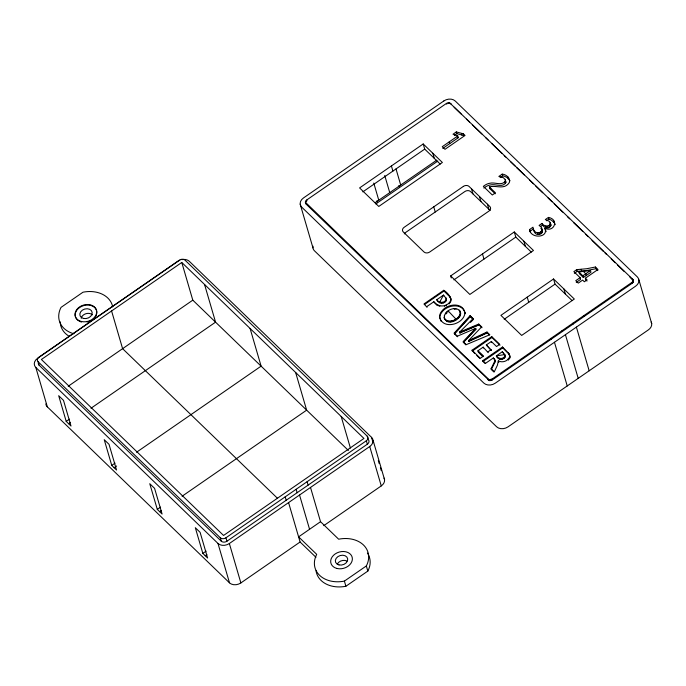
<?xml version="1.0" encoding="UTF-8"?>
<svg xmlns="http://www.w3.org/2000/svg" width="686" height="686" viewBox="0 0 686 686"><rect width="100%" height="100%" fill="white"/><g stroke="black" fill="none" stroke-linecap="round" stroke-linejoin="round"><path stroke-width="1.03" d="M305.381 202.25L306.719 199.978L446.535 103.354L449.502 102.651L633.067 279.639L633.015 281.26L631.892 282.426L492.076 379.049L489.109 379.752L305.381 202.25L306.299 204.291L489.358 380.61L492.334 379.907L632.14 283.284L633.461 281.56L633.067 279.639M509.561 357.295L507.014 360.21A6.671 5.085 -16.3 0 1 500.548 361.625L498.31 360.905L497.453 365.106L494.306 371.778L491.09 368.665L494.683 361.333L494.357 358.924L493.337 357.946L485.559 363.323L482.781 360.63L502.495 347.013L509.209 354.053L509.809 358.152L509.655 355.168M493.92 372.009L491.339 369.522L494.932 362.191L494.778 359.541M460.383 312.079C462.132 319.41 448.095 326.279 444.579 318.604C449.159 324.89 462.081 318.15 459.946 311.075C455.264 304.961 442.822 311.23 444.408 318.458L444.322 317.378M426.829 306.582L433.826 301.754C436.939 305.999 443.242 307.465 447.581 304.19C454.604 300.451 448.207 292.931 443.765 290.281L424.051 303.898L427.061 307.354M544.847 228.267C549.134 237.956 530.338 239.002 529.609 229.527L532.996 227.186A9.261 7.057 -16.3 0 0 534.034 230.496C537.927 236.499 546.571 229.476 539.085 225.428L542 223.413C543.861 226.457 549.169 227.563 550.498 223.55L549.426 221.398L545.301 219.589L548.448 217.411C559.339 219.366 554.279 232.82 544.847 228.267L546.159 231.654M542 223.413L542.506 225.128C544.367 228.164 549.675 229.278 551.004 225.257L549.932 223.113M505.385 356.514L504.896 354.551L496.33 355.88C498.199 359.232 503.841 359.584 505.136 355.657L505.385 356.514C504.09 360.442 498.448 360.09 496.578 356.737L496.33 355.88L502.298 351.755L505.145 355.408M436.81 299.688C438.954 303.384 444.931 303.375 446.269 299.096L446.5 299.868C445.154 304.147 439.177 304.155 437.033 300.459L436.81 299.688L443.508 295.066L446.234 298.59M530.389 232.254L530.107 231.233L533.494 228.892A9.261 7.057 -16.3 0 0 534.531 232.211C536.915 237.493 546.425 232.563 540.851 228.369M489.358 186.952L495.446 192.835L492.299 195.004L483.338 186.343L484.822 185.314A9.818 7.486 -16.3 0 1 489.941 183.231C494.923 181.901 502.392 186.421 505.402 180.675L505.239 179.603L503.353 177.691L498.842 176.448L502.203 174.133C506.851 174.287 512.613 180.195 508.017 184.208C502.915 189.533 495.369 184.963 489.358 186.952L489.864 188.667L495.189 193.812M483.836 188.058L485.319 187.029A9.818 7.486 -16.3 0 1 490.439 184.946C495.429 183.616 502.898 188.136 505.908 182.382L505.239 179.603M454.235 333.062L470.047 315.663L473.1 318.613L473.28 319.222L470.227 316.272L454.415 333.67L457.622 336.766L454.235 333.062L454.415 333.67M454.484 333.919L470.296 316.52L470.047 315.663M463.376 342.503L475.895 329.237L475.647 328.38L457.442 336.157M473.1 318.613L459.731 332.024L478.734 324.066L481.666 326.888L468.589 340.53L468.89 341.439L487.232 332.882L489.35 334.931M470.493 322.403L473.349 319.47L470.296 316.52M468.838 341.388L470.647 339.767M475.647 328.38L463.119 341.645L466.231 344.646L489.813 334.759L486.983 332.024L468.641 340.582M481.666 326.888L481.915 327.745L478.991 324.924L459.98 332.882L461.284 331.758M181.781 262.472L41.392 359.481L223.559 535.466L363.94 438.457L181.781 262.472L192.8 300.159L348.402 450.479M68.206 386.261L192.8 300.159M423.211 143.966L359.601 187.921L378.775 206.452L442.384 162.488L423.211 143.966L424.711 149.102L440.206 164.065M362.825 191.874L424.711 149.102M457.768 135.974L442.273 146.675L445 149.308L465.031 135.468L463.316 133.804L456.319 131.926L453.017 134.216L457.768 135.974L458.274 137.689L442.779 148.39M454.338 135.356L456.825 133.641L463.813 135.519L463.316 133.804M375.268 202.619L436.69 160.172M375.825 203.914L437.822 161.064M66.208 421.401L58.696 395.702L63.489 400.332L71.001 426.032L66.208 421.401L69.5 419.129M68.609 423.716L70.246 422.585M90.981 408.256L215.567 322.154L204.548 284.467M500.188 177.588L502.709 175.839L504.33 176.208L507.125 177.528L509.895 180.658M111.749 465.4L104.238 439.7L109.031 444.331L116.543 470.03L111.749 465.4L115.042 463.127M114.142 467.715L116.611 466.008M136.523 452.254L261.109 366.153L250.09 328.465M450.685 275.918L514.294 231.962L533.468 250.484L469.859 294.44L450.685 275.918L451.285 277.976M453.9 279.871L515.795 237.099L514.294 231.962M424.274 304.67L443.988 291.044L443.765 290.281M546.588 220.755L548.946 219.126L551.347 220.112L554.331 222.684L555.3 224.682M540.311 226.637L542.506 225.128M157.291 509.398L149.771 483.699L154.573 488.329L162.085 514.028L157.291 509.398L160.584 507.125M159.684 511.713L161.33 510.573M182.064 496.252L306.651 410.151L295.632 372.464M553.551 278.97L500.909 315.354L521.677 335.42L574.328 299.045L553.551 278.97L555.051 284.115L572.115 300.597M504.167 319.282L555.051 284.115M587.01 281.037L585.861 279.931L585.364 278.216L597.986 269.487L595.422 267.008L586.813 268.706L576.737 269.641L573.856 271.63L580.116 277.667L580.613 279.382L576.257 282.392M574.362 273.345L577.243 271.356L587.31 270.421L595.928 268.723L597.849 270.584M474.541 353.281L472.019 350.237L491.733 336.62L499.717 344.338L496.544 346.533L491.339 341.499L486.314 344.964L491.408 350.495L486.314 344.964M472.268 351.095L491.982 337.478L491.733 336.62M580.116 277.667L575.76 280.677L578.281 283.112L582.628 280.102L584.343 281.757L587.079 279.871L585.364 278.216M583.349 277.496L582.843 275.781L590.475 270.507L590.98 272.222L583.349 277.496L579.404 273.688L578.907 271.973L590.475 270.507M478.434 352.372L477.962 350.743L483.158 347.15L488.243 352.681M487.995 351.824L491.159 349.637M202.833 553.388L195.313 527.697L200.106 532.327L207.626 558.027L202.833 553.388L206.117 551.115M38.107 361.754L220.266 537.738A4.142 3.156 -16.3 0 0 225.951 537.781L366.341 440.772A4.142 3.156 -16.3 0 0 367.233 436.176L185.066 260.2A4.142 3.156 -16.3 0 0 179.38 260.157L38.999 357.166A4.142 3.156 -16.3 0 0 38.107 361.754L39.102 365.184L221.269 541.168A4.142 3.156 -16.3 0 0 226.955 541.211L367.344 444.194A4.142 3.156 -16.3 0 0 368.236 439.606L367.233 436.176M485.113 363.503L483.03 361.488L502.744 347.871L502.495 347.013M205.225 555.703L206.872 554.571M179.852 260.243A8.275 6.311 -16.3 0 0 177.991 261.263L37.601 358.281A8.275 6.311 -16.3 0 0 35.818 367.456L217.976 543.441A8.275 6.311 -16.3 0 0 229.356 543.526L369.737 446.509A8.275 6.311 -16.3 0 0 371.529 437.334L189.362 261.349A8.275 6.311 -16.3 0 0 181.919 259.608M310.509 487.437L320.534 521.703L298.599 536.864L316.718 554.365A27.594 21.043 -16.3 0 0 344.398 581.102L345.898 586.247L367.833 571.086A27.594 21.043 -16.3 0 0 367.404 553.053M45.825 403.934A8.275 6.311 -16.3 0 0 47.334 406.858L229.501 582.843A8.275 6.311 -16.3 0 0 240.872 582.928L300.099 542L288.574 502.598M323.775 525.639L381.262 485.911A8.275 6.311 -16.3 0 0 384.066 478.091M344.398 581.102L366.333 565.95A27.594 21.043 -16.3 0 0 338.652 539.205L320.534 521.703M474.206 329.786L475.827 328.988L463.299 342.254L465.863 344.904M474.275 330.035L475.895 329.237M487.154 332.633L468.77 341.139M489.864 188.667L490.782 188.264M478.914 324.675L459.912 332.633M457.159 137.534L458.274 137.689M454.149 107.222L461.078 113.919M466.471 119.124L469.55 122.099M472.628 125.075L481.872 134.002M485.722 137.723L488.038 139.961M491.888 143.674L501.895 153.347M504.21 155.585L505.745 157.068M510.367 161.536L514.989 165.995M516.524 167.487L524.233 174.921M529.618 180.135L533.468 183.857M535.783 186.086L542.712 192.783M548.105 197.988L551.956 201.71M554.262 203.939L562.734 212.12M567.356 216.587L569.663 218.817M573.513 222.538L582.757 231.465M585.835 234.44L588.151 236.679M592.001 240.392L603.551 251.556M605.086 253.04L606.63 254.532M611.252 258.991L615.102 262.712M617.409 264.95L624.346 271.639M629.731 276.852L633.478 281.011M583.477 271.536L585.775 273.757L586.281 275.472M578.907 271.973L582.843 275.781M490.13 210.482L470.553 191.574A4.142 3.156 -16.3 0 0 464.868 191.531L405.64 232.46A4.142 3.156 -16.3 0 0 404.32 233.909M515.795 237.099L531.281 252.062M443.988 291.044L449.862 296.884L451.062 299.319L450.839 298.547M491.982 337.478L499.974 345.195M502.744 347.871L508.703 353.762L509.904 356.025M504.253 354.259L502.298 351.755M495.026 360.39L493.337 357.946M477.962 350.743L483.493 356.085L480.329 358.272L472.019 350.237M478.211 351.601L483.047 356.274M479.128 353.033L482.584 356.377M476.804 355.477L479.823 358.392M277.444 498.25L122.605 348.668L111.586 310.972M300.099 542L315.954 557.315M460.632 312.936L459.174 310.132M440.935 321.108L439.837 317.729A11.696 8.918 -16.3 0 1 441.793 312.31C447.032 304.61 463.084 302.457 465.177 313.656M444.159 317.601L444.828 319.462M305.793 203.622L305.399 201.701M638.923 279.922L651.7 323.612M633.212 280.711L633.461 281.56M632.561 278.97L632.809 279.828M633.015 281.26L633.264 282.118M632.655 281.766L632.904 282.623M631.892 282.426L632.14 283.284M595.422 267.008L595.928 268.723M581.196 269.332L581.694 271.047M576.737 269.641L577.243 271.356M583.923 315.577L584.172 316.435M553.585 220.695L554.082 222.41M550.369 222.916L551.004 225.257M548.448 217.411L548.946 219.126M550.103 224.545L550.601 226.26M549.074 225.497L549.572 227.212M547.634 226.183L548.131 227.889M576.394 327.102L589.171 370.792M546.167 226.251L546.665 227.966M545.756 226.106L546.262 227.812M563.935 289.003L565.444 294.148M572.956 323.157L573.204 324.015M541.794 230.908L542.292 232.623M540.662 232.04L541.16 233.746M539.179 232.743L539.676 234.458M537.653 232.854L538.158 234.569M565.427 334.682L578.204 378.372M561.988 330.738L562.237 331.595M529.609 229.527L530.107 231.233M507.846 176.834L508.352 178.549M554.46 342.263L567.236 385.952M523.881 241.223L525.382 246.36M505.402 180.675L505.908 182.382M551.012 338.318L551.27 339.176M504.947 181.679L505.453 183.394M502.203 174.133L502.709 175.839M527.225 297.158L528.735 302.303M487.429 204.188L488.929 209.324M461.404 133.461L461.91 135.176M479.437 196.47L480.937 201.607M450.822 103.389L451.071 104.246M449.502 102.651L449.75 103.509M448.833 102.574L449.081 103.432M448.13 102.643L448.387 103.5M456.319 131.926L456.825 133.641M446.535 103.354L446.783 104.212M471.445 188.744L472.954 193.889M482.49 253.94L483.99 259.076M449.253 141.856L449.75 143.571M509.209 354.053L509.466 354.911M509.767 356.248L510.015 357.106M508.455 352.913L508.703 353.762M509.038 358.306L509.286 359.155M508.189 359.275L508.437 360.133M504.707 356.703L504.965 357.56M503.635 357.698L503.884 358.555M502.221 358.392L502.469 359.25M500.694 358.606L500.952 359.464M499.228 358.306L499.477 359.164M498.31 360.905L498.713 362.5L498.456 361.642M491.339 341.499L491.588 342.357M486.983 332.024L487.232 332.882M494.915 360.287L495.163 361.145M494.357 358.924L494.606 359.781M494.683 361.333L494.932 362.191M432.797 153.227L434.307 158.372M478.734 324.066L478.991 324.924M491.09 368.665L491.339 369.522M483.158 347.15L483.407 348.008M492.076 379.049L492.334 379.907M491.15 379.555L491.399 380.413M490.473 379.761L490.73 380.619M489.778 379.83L490.027 380.687M489.109 379.752L489.358 380.61M488.518 379.53L488.766 380.387M482.781 360.63L483.03 361.488M487.789 379.015L488.038 379.873M433.749 206.855L435.25 211.991M459.946 311.075L460.203 311.933M460.486 313.133L460.735 313.991M460.237 314.248L460.486 315.106M459.671 315.389L459.929 316.246M458.814 316.52L459.063 317.378M455.667 308.563L455.916 309.42M457.648 317.644L457.896 318.501M454.218 308.571L454.466 309.429M450.419 297.338L450.642 298.11M450.899 299.731L451.122 300.494M449.639 296.112L449.862 296.884M456.43 319.616L448.172 310.93L448.421 311.787M459.8 332.093L460.049 332.95M450.608 300.88L450.831 301.651M459.731 332.024L459.98 332.882M449.956 302.012L450.179 302.783M454.629 319.727L454.878 320.585M448.944 303.118L449.167 303.889M453.112 320.448L453.36 321.305M445.771 300.314L446.003 301.085M451.62 320.919L451.868 321.777M443.731 295.838L443.508 295.066L439.7 302.123L439.923 302.895M446.063 305.081L446.286 305.853M444.519 301.48L444.742 302.252M450.153 321.159L450.402 322.017M446.8 311.984L447.058 312.842L445.96 313.939L445.711 313.082M444.485 305.673L444.717 306.445M448.764 321.142L449.021 322M442.839 302.337L443.07 303.109M447.504 320.868L447.752 321.725M441.235 302.552L441.458 303.323M446.354 320.336L446.612 321.185M444.322 315.371L444.579 316.229M445.334 319.53L445.583 320.388M439.555 305.716L439.777 306.488M438.054 305.184L438.277 305.956M436.69 304.395L436.913 305.167L433.826 301.754M396.002 168.91L400.71 185.031M398.9 185.494L399.501 187.552M391.406 165.943L392.906 171.088M384.735 175.479L389.742 192.612M373.767 183.059L378.775 200.192M376.966 200.655L377.566 202.704M306.719 199.978L306.968 200.835M305.956 200.638L306.205 201.495M306.05 203.433L306.299 204.291M373.038 440.258L384.563 479.66M371.529 437.334L373.004 442.384M378.32 460.572L379.204 463.599M380.387 467.646L381.279 470.673M300.185 204.196L312.962 247.886M369.737 446.509L381.262 485.911M366.341 440.772L367.344 444.194M341.174 416.453L350.409 448.035M366.333 565.95L367.833 571.086M307.114 481.701L308.117 485.122M299.542 495.018L309.566 529.283M296.146 489.272L297.149 492.702M285.179 496.853L286.182 500.283M229.356 543.526L240.872 582.928M225.951 537.781L226.955 541.211M220.266 537.738L221.269 541.168M217.976 543.441L229.501 582.843M35.818 367.456L47.334 406.858M446.003 297.818L446.5 299.868M345.898 586.247A27.594 21.043 -16.3 0 1 316.04 570.709M337.358 563.969A6.303 4.811 -16.3 0 1 346.927 561.037M76.712 319.179A11.036 8.421 -16.3 0 1 83.924 305.519A11.036 8.421 -16.3 0 1 96.726 313.751M96.546 314.505A11.036 8.421 -16.3 0 1 93.133 319.299M89.909 321.211A11.036 8.421 -16.3 0 1 87.156 322.051M81.6 322.017A11.036 8.421 -16.3 0 1 79.182 321.125M78.478 320.722A11.036 8.421 -16.3 0 1 77.235 319.736M81.231 318.253A6.303 4.811 -16.3 0 1 85.904 313.716A6.303 4.811 -16.3 0 1 92.37 314.84M73.934 333.773A27.594 21.043 -16.3 0 1 61.045 307.371L82.989 292.21A27.594 21.043 -16.3 0 1 112.693 306.848M69.406 336.44A27.594 21.043 -16.3 0 1 60.222 321.871M39.102 365.184A4.142 3.156 -16.3 0 1 38.373 362.877M651.203 322.034A8.275 6.311 -16.3 0 1 648.399 329.863L508.009 426.872A8.275 6.311 -16.3 0 1 496.638 426.795L314.471 250.81A8.275 6.311 -16.3 0 1 313.013 246.197M464.928 312.807C464.113 324.581 442.35 330.266 439.589 316.872A11.696 8.918 -16.3 0 1 441.544 311.453C446.783 303.752 462.836 301.608 464.928 312.807M443.876 100.928L303.486 197.945A8.275 6.311 -16.3 0 0 301.703 207.121L483.862 383.105A8.275 6.311 -16.3 0 0 495.241 383.191L635.622 286.173A8.275 6.311 -16.3 0 0 637.414 276.998L455.247 101.014A8.275 6.311 -16.3 0 0 443.876 100.928M463.367 186.395L404.14 227.315A4.142 3.156 -16.3 0 0 403.248 231.911L424.017 251.976A4.142 3.156 -16.3 0 0 429.702 252.019L488.929 211.091A4.142 3.156 -16.3 0 0 489.821 206.503L469.053 186.429A4.142 3.156 -16.3 0 0 463.367 186.395M337.118 568.497A11.036 8.421 -16.3 0 0 352.321 557.992A11.036 8.421 -16.3 0 0 335.128 553.979A11.036 8.421 -16.3 0 0 337.118 568.497M339.004 564.921A6.303 4.811 -16.3 0 0 347.691 558.918A6.303 4.811 -16.3 0 0 337.872 556.629A6.303 4.811 -16.3 0 0 339.004 564.921M81.454 321.502A11.036 8.421 -16.3 0 0 96.649 310.998A11.036 8.421 -16.3 0 0 79.465 306.985A11.036 8.421 -16.3 0 0 81.454 321.502M83.495 318.441A6.303 4.811 -16.3 0 0 92.173 312.439A6.303 4.811 -16.3 0 0 82.354 310.149A6.303 4.811 -16.3 0 0 83.495 318.441"/></g></svg>
